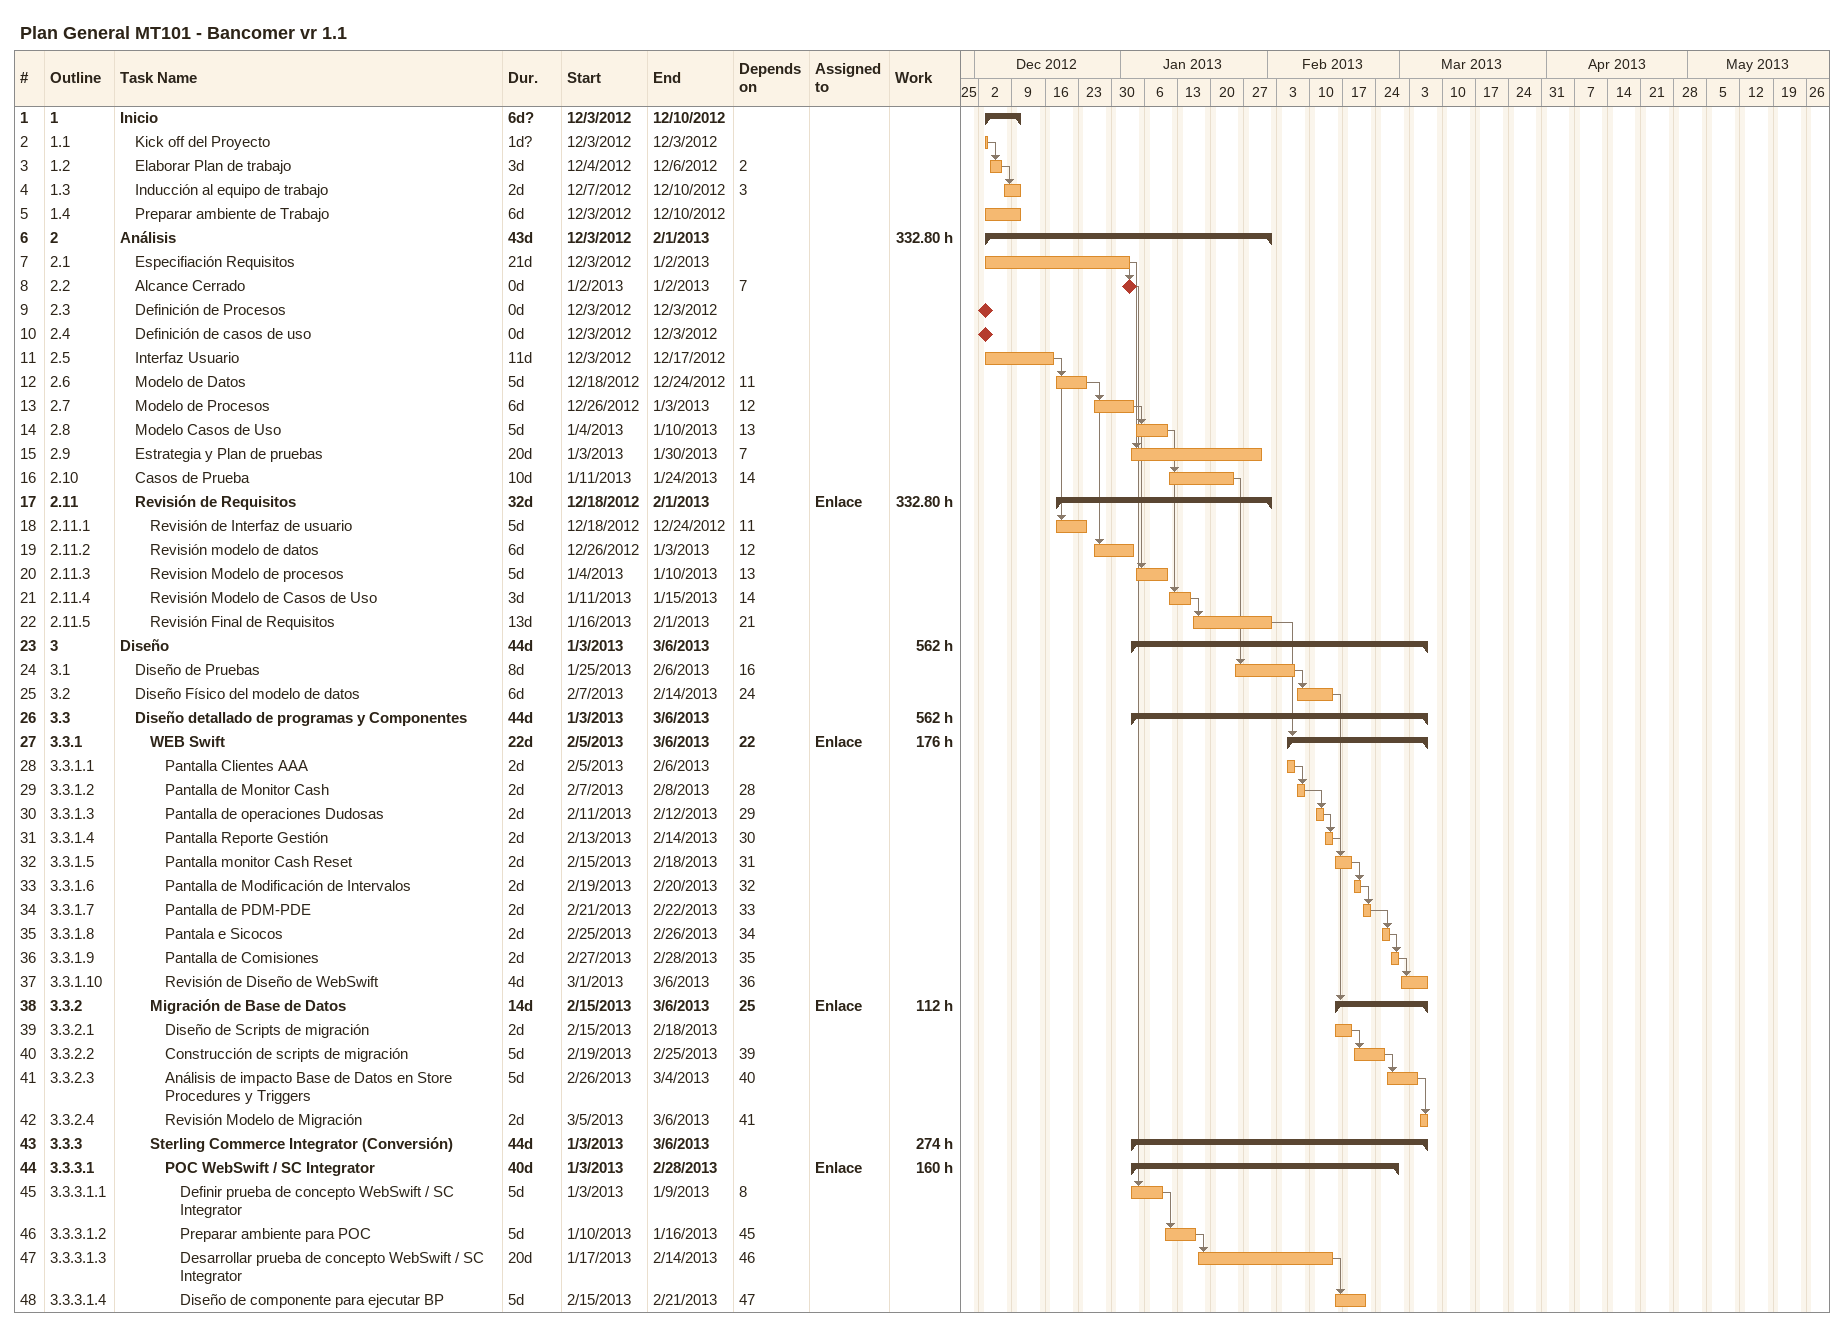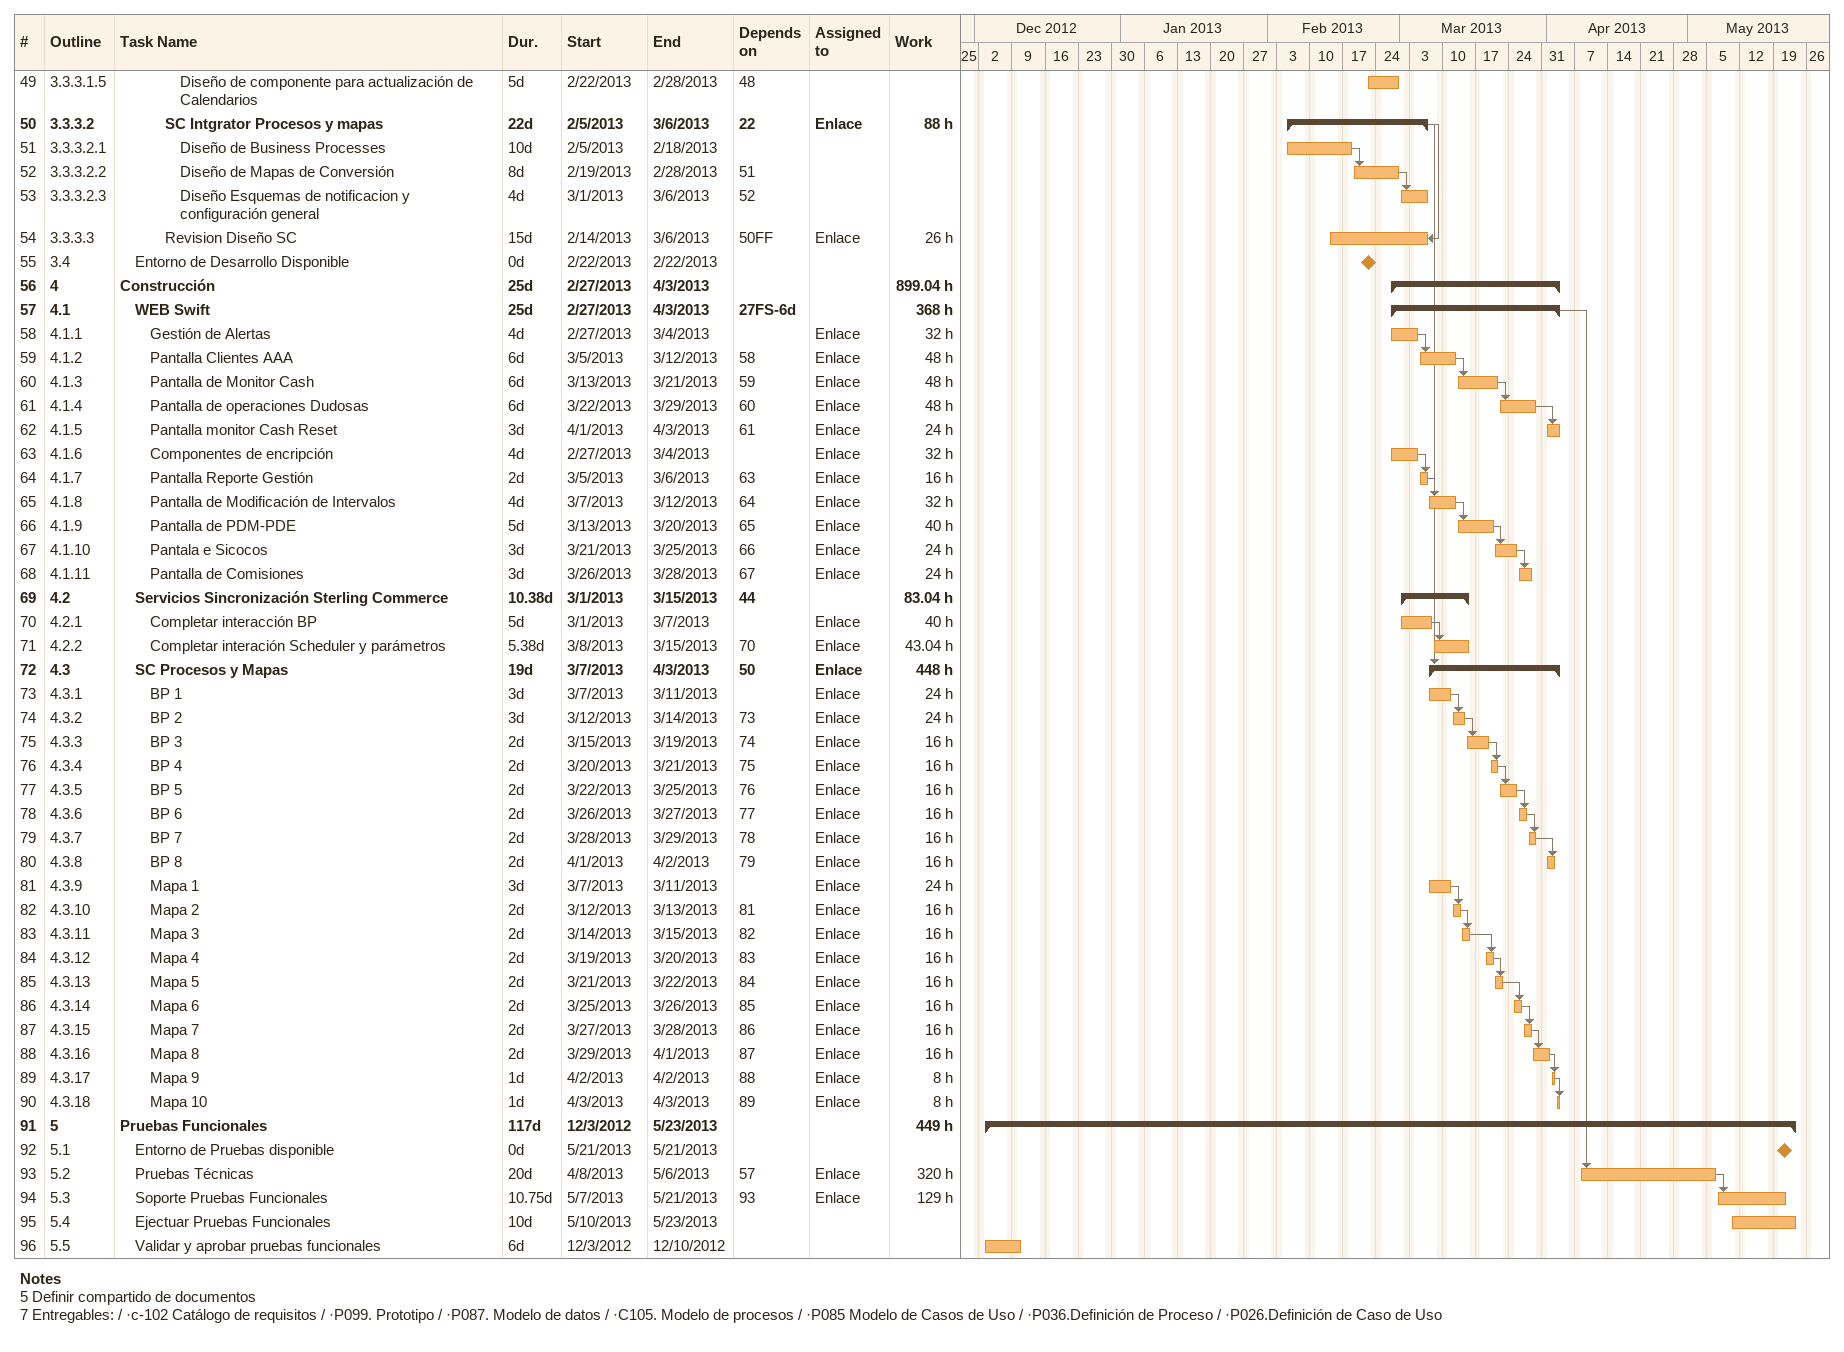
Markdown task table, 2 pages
Plan General MT101 - Bancomer vr 1.1

| ID | WBS | Task | Duration | Start | Finish | Predecessors | Resources | Work (h) |
|---|---|---|---|---|---|---|---|---|
| 1 | 1 | **Inicio** | 6d? | 2012-12-03 | 2012-12-10 |  |  |  |
| 2 | 1.1 | Kick off del Proyecto | 1d? | 2012-12-03 | 2012-12-03 |  |  |  |
| 3 | 1.2 | Elaborar Plan de trabajo | 3d | 2012-12-04 | 2012-12-06 | 2 |  |  |
| 4 | 1.3 | Inducción al equipo de trabajo | 2d | 2012-12-07 | 2012-12-10 | 3 |  |  |
| 5 | 1.4 | Preparar ambiente de Trabajo | 6d | 2012-12-03 | 2012-12-10 |  |  |  |
| 6 | 2 | **Análisis** | 43d | 2012-12-03 | 2013-02-01 |  |  | 332.80 |
| 7 | 2.1 | Especifiación Requisitos | 21d | 2012-12-03 | 2013-01-02 |  |  |  |
| 8 | 2.2 | Alcance Cerrado | 0d | 2013-01-02 | 2013-01-02 | 7 |  |  |
| 9 | 2.3 | Definición de Procesos | 0d | 2012-12-03 | 2012-12-03 |  |  |  |
| 10 | 2.4 | Definición de casos de uso | 0d | 2012-12-03 | 2012-12-03 |  |  |  |
| 11 | 2.5 | Interfaz Usuario | 11d | 2012-12-03 | 2012-12-17 |  |  |  |
| 12 | 2.6 | Modelo de Datos | 5d | 2012-12-18 | 2012-12-24 | 11 |  |  |
| 13 | 2.7 | Modelo de Procesos | 6d | 2012-12-26 | 2013-01-03 | 12 |  |  |
| 14 | 2.8 | Modelo Casos de Uso | 5d | 2013-01-04 | 2013-01-10 | 13 |  |  |
| 15 | 2.9 | Estrategia y Plan de pruebas | 20d | 2013-01-03 | 2013-01-30 | 7 |  |  |
| 16 | 2.10 | Casos de Prueba | 10d | 2013-01-11 | 2013-01-24 | 14 |  |  |
| 17 | 2.11 | **Revisión de Requisitos** | 32d | 2012-12-18 | 2013-02-01 |  | Enlace | 332.80 |
| 18 | 2.11.1 | Revisión de Interfaz de usuario | 5d | 2012-12-18 | 2012-12-24 | 11 |  |  |
| 19 | 2.11.2 | Revisión modelo de datos | 6d | 2012-12-26 | 2013-01-03 | 12 |  |  |
| 20 | 2.11.3 | Revision Modelo de procesos | 5d | 2013-01-04 | 2013-01-10 | 13 |  |  |
| 21 | 2.11.4 | Revisión Modelo de Casos de Uso | 3d | 2013-01-11 | 2013-01-15 | 14 |  |  |
| 22 | 2.11.5 | Revisión Final de Requisitos | 13d | 2013-01-16 | 2013-02-01 | 21 |  |  |
| 23 | 3 | **Diseño** | 44d | 2013-01-03 | 2013-03-06 |  |  | 562 |
| 24 | 3.1 | Diseño de Pruebas | 8d | 2013-01-25 | 2013-02-06 | 16 |  |  |
| 25 | 3.2 | Diseño Físico del modelo de datos | 6d | 2013-02-07 | 2013-02-14 | 24 |  |  |
| 26 | 3.3 | **Diseño detallado de programas y Componentes** | 44d | 2013-01-03 | 2013-03-06 |  |  | 562 |
| 27 | 3.3.1 | **WEB Swift** | 22d | 2013-02-05 | 2013-03-06 | 22 | Enlace | 176 |
| 28 | 3.3.1.1 | Pantalla Clientes AAA | 2d | 2013-02-05 | 2013-02-06 |  |  |  |
| 29 | 3.3.1.2 | Pantalla de Monitor Cash | 2d | 2013-02-07 | 2013-02-08 | 28 |  |  |
| 30 | 3.3.1.3 | Pantalla de operaciones Dudosas | 2d | 2013-02-11 | 2013-02-12 | 29 |  |  |
| 31 | 3.3.1.4 | Pantalla Reporte Gestión | 2d | 2013-02-13 | 2013-02-14 | 30 |  |  |
| 32 | 3.3.1.5 | Pantalla monitor Cash Reset | 2d | 2013-02-15 | 2013-02-18 | 31 |  |  |
| 33 | 3.3.1.6 | Pantalla de Modificación de Intervalos | 2d | 2013-02-19 | 2013-02-20 | 32 |  |  |
| 34 | 3.3.1.7 | Pantalla de PDM-PDE | 2d | 2013-02-21 | 2013-02-22 | 33 |  |  |
| 35 | 3.3.1.8 | Pantala e Sicocos | 2d | 2013-02-25 | 2013-02-26 | 34 |  |  |
| 36 | 3.3.1.9 | Pantalla de Comisiones | 2d | 2013-02-27 | 2013-02-28 | 35 |  |  |
| 37 | 3.3.1.10 | Revisión de Diseño de WebSwift | 4d | 2013-03-01 | 2013-03-06 | 36 |  |  |
| 38 | 3.3.2 | **Migración de Base de Datos** | 14d | 2013-02-15 | 2013-03-06 | 25 | Enlace | 112 |
| 39 | 3.3.2.1 | Diseño de Scripts de migración | 2d | 2013-02-15 | 2013-02-18 |  |  |  |
| 40 | 3.3.2.2 | Construcción de scripts de migración | 5d | 2013-02-19 | 2013-02-25 | 39 |  |  |
| 41 | 3.3.2.3 | Análisis de impacto Base de Datos en Store Procedures y Triggers | 5d | 2013-02-26 | 2013-03-04 | 40 |  |  |
| 42 | 3.3.2.4 | Revisión Modelo de Migración | 2d | 2013-03-05 | 2013-03-06 | 41 |  |  |
| 43 | 3.3.3 | **Sterling Commerce Integrator (Conversión)** | 44d | 2013-01-03 | 2013-03-06 |  |  | 274 |
| 44 | 3.3.3.1 | **POC WebSwift / SC Integrator** | 40d | 2013-01-03 | 2013-02-28 |  | Enlace | 160 |
| 45 | 3.3.3.1.1 | Definir prueba de concepto WebSwift / SC Integrator | 5d | 2013-01-03 | 2013-01-09 | 8 |  |  |
| 46 | 3.3.3.1.2 | Preparar ambiente para POC | 5d | 2013-01-10 | 2013-01-16 | 45 |  |  |
| 47 | 3.3.3.1.3 | Desarrollar prueba de concepto WebSwift / SC Integrator | 20d | 2013-01-17 | 2013-02-14 | 46 |  |  |
| 48 | 3.3.3.1.4 | Diseño de componente para ejecutar BP | 5d | 2013-02-15 | 2013-02-21 | 47 |  |  |
| 49 | 3.3.3.1.5 | Diseño de componente para actualización de Calendarios | 5d | 2013-02-22 | 2013-02-28 | 48 |  |  |
| 50 | 3.3.3.2 | **SC Intgrator Procesos y mapas** | 22d | 2013-02-05 | 2013-03-06 | 22 | Enlace | 88 |
| 51 | 3.3.3.2.1 | Diseño de Business Processes | 10d | 2013-02-05 | 2013-02-18 |  |  |  |
| 52 | 3.3.3.2.2 | Diseño de Mapas de Conversión | 8d | 2013-02-19 | 2013-02-28 | 51 |  |  |
| 53 | 3.3.3.2.3 | Diseño Esquemas de notificacion y configuración general | 4d | 2013-03-01 | 2013-03-06 | 52 |  |  |
| 54 | 3.3.3.3 | Revision Diseño SC | 15d | 2013-02-14 | 2013-03-06 | 50FF | Enlace | 26 |
| 55 | 3.4 | Entorno de Desarrollo Disponible | 0d | 2013-02-22 | 2013-02-22 |  |  |  |
| 56 | 4 | **Construcción** | 25d | 2013-02-27 | 2013-04-03 |  |  | 899.04 |
| 57 | 4.1 | **WEB Swift** | 25d | 2013-02-27 | 2013-04-03 | 27FS-6d |  | 368 |
| 58 | 4.1.1 | Gestión de Alertas | 4d | 2013-02-27 | 2013-03-04 |  | Enlace | 32 |
| 59 | 4.1.2 | Pantalla Clientes AAA | 6d | 2013-03-05 | 2013-03-12 | 58 | Enlace | 48 |
| 60 | 4.1.3 | Pantalla de Monitor Cash | 6d | 2013-03-13 | 2013-03-21 | 59 | Enlace | 48 |
| 61 | 4.1.4 | Pantalla de operaciones Dudosas | 6d | 2013-03-22 | 2013-03-29 | 60 | Enlace | 48 |
| 62 | 4.1.5 | Pantalla monitor Cash Reset | 3d | 2013-04-01 | 2013-04-03 | 61 | Enlace | 24 |
| 63 | 4.1.6 | Componentes de encripción | 4d | 2013-02-27 | 2013-03-04 |  | Enlace | 32 |
| 64 | 4.1.7 | Pantalla Reporte Gestión | 2d | 2013-03-05 | 2013-03-06 | 63 | Enlace | 16 |
| 65 | 4.1.8 | Pantalla de Modificación de Intervalos | 4d | 2013-03-07 | 2013-03-12 | 64 | Enlace | 32 |
| 66 | 4.1.9 | Pantalla de PDM-PDE | 5d | 2013-03-13 | 2013-03-20 | 65 | Enlace | 40 |
| 67 | 4.1.10 | Pantala e Sicocos | 3d | 2013-03-21 | 2013-03-25 | 66 | Enlace | 24 |
| 68 | 4.1.11 | Pantalla de Comisiones | 3d | 2013-03-26 | 2013-03-28 | 67 | Enlace | 24 |
| 69 | 4.2 | **Servicios Sincronización Sterling Commerce** | 10.38d | 2013-03-01 | 2013-03-15 | 44 |  | 83.04 |
| 70 | 4.2.1 | Completar interacción BP | 5d | 2013-03-01 | 2013-03-07 |  | Enlace | 40 |
| 71 | 4.2.2 | Completar interación Scheduler y parámetros | 5.38d | 2013-03-08 | 2013-03-15 | 70 | Enlace | 43.04 |
| 72 | 4.3 | **SC Procesos y Mapas** | 19d | 2013-03-07 | 2013-04-03 | 50 | Enlace | 448 |
| 73 | 4.3.1 | BP 1 | 3d | 2013-03-07 | 2013-03-11 |  | Enlace | 24 |
| 74 | 4.3.2 | BP 2 | 3d | 2013-03-12 | 2013-03-14 | 73 | Enlace | 24 |
| 75 | 4.3.3 | BP 3 | 2d | 2013-03-15 | 2013-03-19 | 74 | Enlace | 16 |
| 76 | 4.3.4 | BP 4 | 2d | 2013-03-20 | 2013-03-21 | 75 | Enlace | 16 |
| 77 | 4.3.5 | BP 5 | 2d | 2013-03-22 | 2013-03-25 | 76 | Enlace | 16 |
| 78 | 4.3.6 | BP 6 | 2d | 2013-03-26 | 2013-03-27 | 77 | Enlace | 16 |
| 79 | 4.3.7 | BP 7 | 2d | 2013-03-28 | 2013-03-29 | 78 | Enlace | 16 |
| 80 | 4.3.8 | BP 8 | 2d | 2013-04-01 | 2013-04-02 | 79 | Enlace | 16 |
| 81 | 4.3.9 | Mapa 1 | 3d | 2013-03-07 | 2013-03-11 |  | Enlace | 24 |
| 82 | 4.3.10 | Mapa 2 | 2d | 2013-03-12 | 2013-03-13 | 81 | Enlace | 16 |
| 83 | 4.3.11 | Mapa 3 | 2d | 2013-03-14 | 2013-03-15 | 82 | Enlace | 16 |
| 84 | 4.3.12 | Mapa 4 | 2d | 2013-03-19 | 2013-03-20 | 83 | Enlace | 16 |
| 85 | 4.3.13 | Mapa 5 | 2d | 2013-03-21 | 2013-03-22 | 84 | Enlace | 16 |
| 86 | 4.3.14 | Mapa 6 | 2d | 2013-03-25 | 2013-03-26 | 85 | Enlace | 16 |
| 87 | 4.3.15 | Mapa 7 | 2d | 2013-03-27 | 2013-03-28 | 86 | Enlace | 16 |
| 88 | 4.3.16 | Mapa 8 | 2d | 2013-03-29 | 2013-04-01 | 87 | Enlace | 16 |
| 89 | 4.3.17 | Mapa 9 | 1d | 2013-04-02 | 2013-04-02 | 88 | Enlace | 8 |
| 90 | 4.3.18 | Mapa 10 | 1d | 2013-04-03 | 2013-04-03 | 89 | Enlace | 8 |
| 91 | 5 | **Pruebas Funcionales** | 117d | 2012-12-03 | 2013-05-23 |  |  | 449 |
| 92 | 5.1 | Entorno de Pruebas disponible | 0d | 2013-05-21 | 2013-05-21 |  |  |  |
| 93 | 5.2 | Pruebas Técnicas | 20d | 2013-04-08 | 2013-05-06 | 57 | Enlace | 320 |
| 94 | 5.3 | Soporte Pruebas Funcionales | 10.75d | 2013-05-07 | 2013-05-21 | 93 | Enlace | 129 |
| 95 | 5.4 | Ejectuar Pruebas Funcionales | 10d | 2013-05-10 | 2013-05-23 |  |  |  |
| 96 | 5.5 | Validar y aprobar pruebas funcionales | 6d | 2012-12-03 | 2012-12-10 |  |  |  |

Notes
- 5: Definir compartido de documentos
- 7: Entregables: / ·c-102 Catálogo de requisitos / ·P099. Prototipo / ·P087. Modelo de datos / ·C105. Modelo de procesos / ·P085 Modelo de Casos de Uso / ·P036.Definición de Proceso / ·P026.Definición de Caso de Uso
